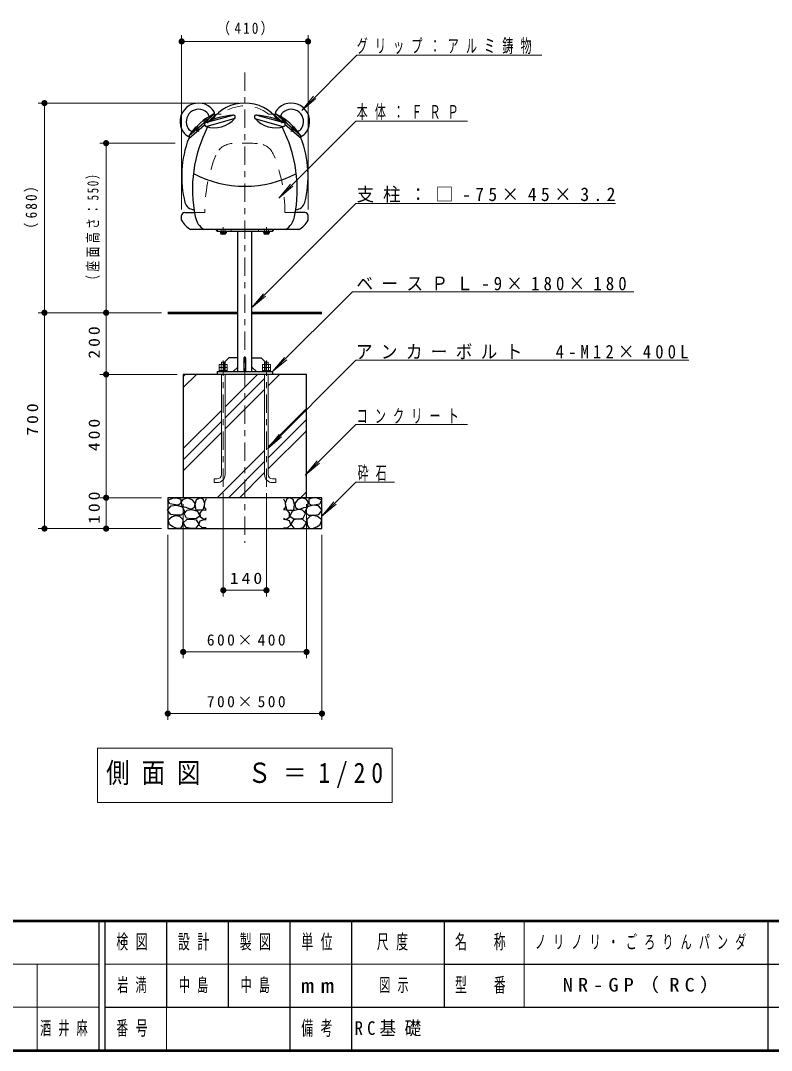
# Model space of a CAD drawing. Units: millimetres on the paper, scale 1:20. Extents: x -385 to 0, y 0 to 267.
# Drawn here: x -256.2 to -134.4, y 0 to 167 of the extents above; entities that cross this region are included whole.
import ezdxf

# ---------------------------------------------------------------- set-up
doc = ezdxf.new("R2010")
doc.units = ezdxf.units.MM
doc.linetypes.add('USER1', pattern=[4.5, 2.5, -2])
doc.linetypes.add('USER2', pattern=[6, 3, -1, 1, -1])
doc.layers.add('LY_1', color=7, linetype='Continuous', lineweight=13)
doc.styles.add('ＭＳ ゴシック', font='')
doc.styles.get('ＭＳ ゴシック').set_extended_font_data('MS Gothic')

# ---------------------------------------------------------------- blocks, each defined once
blk = doc.blocks.new('filled_dot')
at = {"color": 0, "linetype": 'Continuous', "lineweight": -2, "const_width": 1.25}
blk.add_lwpolyline([(-0.625, 0, 1), (0.625, 0, 1)], format="xyb", close=True, dxfattribs=at)

msp = doc.modelspace()

# ---------------------------------------------------------------- linework, layer by layer
at = {"layer": 'LY_1'}
for p, q in [((-230.053, 136.377), (-230.053, 164.627)), ((-209.553, 136.377), (-209.553, 164.627)), ((-230.053, 163.627), (-209.553, 163.627)), ((-201.666, 161.415), (-210.582, 152.443)), ((-201.666, 161.415), (-171.663, 161.415)), ((-210.582, 152.443), (-208.661, 154.747)), ((-210.582, 152.443), (-208.29, 154.378)), ((-220.803, 153.627), (-253.303, 153.627)), ((-252.303, 119.627), (-252.303, 153.627)), ((-201.8, 150.72), (-214.315, 138.205)), ((-201.8, 150.72), (-183.675, 150.72)), ((-231.104, 147.127), (-243.303, 147.127)), ((-242.303, 119.627), (-242.303, 147.127)), ((-214.315, 138.205), (-212.387, 140.503)), ((-214.315, 138.205), (-212.017, 140.133)), ((-201.8, 137.343), (-218.733, 120.411)), ((-201.8, 137.343), (-159.675, 137.343)), ((-218.733, 120.411), (-216.805, 122.709)), ((-218.733, 120.411), (-216.435, 122.339)), ((-202.334, 123.046), (-215.303, 110.077)), ((-202.334, 123.046), (-156.703, 123.046)), ((-233.305, 119.627), (-253.303, 119.627)), ((-233.305, 119.627), (-253.303, 119.627)), ((-252.303, 84.627), (-252.303, 119.627)), ((-233.305, 119.627), (-243.303, 119.627)), ((-242.303, 119.627), (-242.303, 109.627)), ((-241.305, 119.627), (-241.303, 119.627)), ((-201.8, 111.941), (-216.156, 97.585)), ((-215.303, 110.077), (-213.375, 112.375)), ((-215.303, 110.077), (-213.005, 112.005)), ((-201.8, 111.941), (-147.798, 111.941)), ((-222.653, 111.237), (-223.953, 111.237)), ((-223.953, 111.237), (-223.953, 110.077)), ((-222.653, 110.737), (-223.953, 110.737)), ((-222.653, 110.237), (-223.953, 110.237)), ((-223.628, 111.237), (-223.628, 110.237)), ((-223.603, 111.627), (-223.003, 111.627)), ((-223.603, 111.237), (-223.603, 111.627)), ((-223.003, 111.237), (-223.003, 111.627)), ((-222.978, 111.237), (-222.978, 110.237)), ((-222.653, 111.237), (-222.653, 110.077)), ((-216.953, 111.237), (-215.653, 111.237)), ((-216.953, 111.237), (-216.953, 110.077)), ((-216.953, 110.737), (-215.653, 110.737)), ((-216.953, 110.237), (-215.653, 110.237)), ((-216.628, 111.237), (-216.628, 110.237)), ((-216.603, 111.237), (-216.603, 111.627)), ((-216.003, 111.627), (-216.603, 111.627)), ((-216.003, 111.237), (-216.003, 111.627)), ((-215.978, 111.237), (-215.978, 110.237)), ((-215.653, 111.237), (-215.653, 110.077)), ((-230.803, 109.627), (-243.303, 109.627)), ((-242.303, 89.627), (-242.303, 109.627)), ((-241.305, 109.627), (-241.303, 109.627)), ((-229.803, 107.487), (-227.663, 109.627)), ((-229.803, 109.283), (-229.459, 109.627)), ((-223.603, 93.377), (-223.603, 109.627)), ((-223.003, 104.387), (-217.764, 109.627)), ((-223.003, 93.377), (-223.003, 109.627)), ((-223.003, 102.591), (-216.603, 108.991)), ((-216.603, 93.377), (-216.603, 109.627)), ((-216.003, 107.795), (-214.172, 109.627)), ((-216.003, 109.591), (-215.968, 109.627)), ((-216.003, 93.377), (-216.003, 109.627)), ((-223.003, 100.795), (-216.603, 107.195)), ((-229.803, 97.587), (-223.603, 103.787)), ((-216.003, 97.896), (-209.803, 104.096)), ((-229.803, 95.791), (-223.603, 101.991)), ((-216.003, 96.1), (-209.803, 102.3)), ((-216.003, 94.304), (-209.803, 100.504)), ((-201.8, 101.51), (-210.02, 93.29)), ((-201.8, 101.51), (-183.675, 101.51)), ((-229.803, 93.995), (-223.603, 100.195)), ((-216.156, 97.585), (-214.228, 99.883)), ((-216.156, 97.585), (-213.858, 99.513)), ((-224.272, 89.627), (-216.603, 97.296)), ((-222.476, 89.627), (-216.603, 95.5)), ((-210.02, 93.29), (-208.092, 95.588)), ((-210.02, 93.29), (-207.722, 95.218)), ((-220.68, 89.627), (-216.603, 93.704)), ((-224.803, 92.677), (-224.803, 92.077)), ((-224.303, 92.677), (-224.803, 92.677)), ((-224.303, 92.077), (-224.803, 92.077)), ((-215.303, 92.677), (-214.803, 92.677)), ((-215.303, 92.077), (-214.803, 92.077)), ((-214.803, 92.677), (-214.803, 92.077)), ((-201.8, 92.159), (-207.303, 86.656)), ((-201.8, 92.159), (-195.536, 92.159)), ((-223.303, 90.377), (-223.303, 73.627)), ((-216.303, 90.377), (-216.303, 73.627)), ((-210.781, 89.627), (-209.803, 90.604)), ((-233.303, 89.627), (-243.303, 89.627)), ((-242.303, 84.627), (-242.303, 89.627)), ((-229.803, 88.608), (-229.803, 63.627)), ((-209.803, 88.608), (-209.803, 63.627)), ((-207.303, 86.656), (-205.375, 88.954)), ((-207.303, 86.656), (-205.005, 88.584)), ((-233.303, 84.627), (-253.303, 84.627)), ((-233.303, 84.627), (-243.303, 84.627)), ((-232.303, 83.627), (-232.303, 53.627)), ((-207.303, 83.627), (-207.303, 53.627)), ((-216.303, 74.627), (-223.303, 74.627)), ((-209.803, 64.627), (-229.803, 64.627)), ((-207.303, 54.627), (-232.303, 54.627)), ((-243.703, 49.027), (-243.703, 40.227)), ((-195.903, 49.027), (-243.703, 49.027)), ((-195.903, 40.227), (-195.903, 49.027)), ((-243.703, 40.227), (-195.903, 40.227)), ((-174.5, 21), (-174.5, 7)), ((-385, 14), (-243.5, 14)), ((-253.5, 14), (-253.5, 0)), ((-242.5, 14), (-187.5, 14)), ((-385, 7), (-243.5, 7)), ((-232.5, 7), (-232.5, 0))]:
    msp.add_line(p, q, dxfattribs=at)
at = {"layer": 'LY_1', "linetype": 'USER2'}
for p, q in [((-219.803, 158.59), (-219.803, 82.304)), ((-225.752, 150.359), (-226.389, 151.092)), ((-213.855, 150.359), (-213.217, 151.092)), ((-227.261, 149.047), (-227.898, 149.78)), ((-212.345, 149.047), (-211.708, 149.78)), ((-223.303, 132.489), (-223.303, 133.489)), ((-216.303, 132.489), (-216.303, 133.489)), ((-223.303, 91.377), (-223.303, 111.877)), ((-216.303, 91.377), (-216.303, 111.877))]:
    msp.add_line(p, q, dxfattribs=at)
at = {"layer": 'LY_1', "lineweight": 25}
for p, q in [((-228.839, 148.367), (-224.858, 151.827)), ((-226.125, 150.485), (-221.76, 151.684)), ((-221.587, 151.057), (-225.953, 149.858)), ((-225.743, 150.66), (-224.388, 151.838)), ((-224.761, 151.827), (-224.576, 151.674)), ((-218.019, 151.057), (-213.653, 149.858)), ((-217.847, 151.684), (-213.481, 150.485)), ((-213.864, 150.66), (-215.219, 151.838)), ((-214.846, 151.827), (-215.03, 151.674)), ((-210.768, 148.367), (-214.748, 151.827)), ((-228.916, 147.902), (-226.36, 150.123)), ((-210.691, 147.902), (-213.246, 150.123)), ((-228.852, 148.27), (-228.727, 148.066)), ((-210.754, 148.27), (-210.879, 148.066)), ((-230.053, 134.627), (-230.053, 135.377)), ((-229.553, 135.877), (-227.981, 135.877)), ((-210.053, 135.877), (-211.625, 135.877)), ((-209.553, 134.627), (-209.553, 135.377)), ((-211.053, 133.102), (-228.553, 133.102)), ((-224.303, 133.102), (-224.303, 132.877)), ((-224.303, 132.877), (-215.303, 132.877)), ((-223.828, 132.877), (-223.828, 132.777)), ((-222.778, 132.777), (-223.828, 132.777)), ((-223.763, 132.777), (-223.763, 132.652)), ((-223.763, 132.652), (-222.843, 132.652)), ((-223.753, 132.652), (-223.753, 132.602)), ((-223.103, 132.352), (-223.503, 132.352)), ((-223.306, 132.777), (-223.34, 132.652)), ((-223.266, 132.777), (-223.3, 132.652)), ((-222.853, 132.652), (-222.853, 132.602)), ((-222.843, 132.777), (-222.843, 132.652)), ((-222.778, 132.777), (-222.778, 132.877)), ((-220.928, 119.627), (-220.928, 132.877)), ((-218.678, 119.627), (-218.678, 132.877)), ((-216.828, 132.877), (-216.828, 132.777)), ((-215.778, 132.777), (-216.828, 132.777)), ((-216.763, 132.777), (-216.763, 132.652)), ((-216.763, 132.652), (-215.843, 132.652)), ((-216.753, 132.652), (-216.753, 132.602)), ((-216.103, 132.352), (-216.503, 132.352)), ((-216.306, 132.777), (-216.34, 132.652)), ((-216.266, 132.777), (-216.3, 132.652)), ((-215.853, 132.652), (-215.853, 132.602)), ((-215.843, 132.777), (-215.843, 132.652)), ((-215.778, 132.777), (-215.778, 132.877)), ((-215.303, 133.102), (-215.303, 132.877)), ((-220.928, 110.077), (-220.928, 119.627)), ((-218.678, 110.077), (-218.678, 119.627)), ((-223.178, 111.577), (-222.428, 112.327)), ((-220.928, 112.327), (-222.428, 112.327)), ((-219.653, 112.327), (-219.953, 112.327)), ((-219.953, 112.327), (-219.953, 110.077)), ((-219.653, 110.077), (-219.653, 112.327)), ((-218.678, 112.327), (-217.178, 112.327)), ((-216.428, 111.577), (-217.178, 112.327)), ((-223.178, 111.577), (-223.178, 110.077)), ((-220.928, 110.827), (-221.678, 110.077)), ((-219.653, 111.577), (-219.953, 111.577)), ((-218.678, 110.827), (-217.928, 110.077)), ((-216.428, 111.577), (-216.428, 110.077)), ((-229.803, 109.627), (-229.803, 89.608)), ((-209.803, 109.627), (-229.803, 109.627)), ((-224.303, 110.077), (-224.303, 109.627)), ((-224.303, 110.077), (-215.303, 110.077)), ((-215.303, 110.077), (-215.303, 109.627)), ((-209.803, 89.608), (-209.803, 109.627)), ((-232.303, 89.627), (-232.303, 84.627)), ((-207.303, 89.627), (-232.303, 89.627)), ((-209.822, 89.608), (-209.803, 89.627)), ((-207.303, 84.627), (-207.303, 89.627)), ((-232.303, 84.627), (-207.303, 84.627)), ((-243.5, 21), (-243.5, 0)), ((-242.5, 21), (-242.5, 0)), ((-232.5, 21), (-232.5, 7)), ((-222.5, 21), (-222.5, 7)), ((-212.5, 21), (-212.5, 0)), ((-202.5, 21), (-202.5, 7)), ((-187.5, 21), (-187.5, 7)), ((-135, 21), (-135, 0)), ((-187.5, 14), (-70, 14)), ((-242.5, 7), (0, 7)), ((-202.5, 7), (-202.5, 0))]:
    msp.add_line(p, q, dxfattribs=at)
at = {"layer": 'LY_1', "linetype": 'USER1'}
for p, q in [((-226.105, 150.499), (-226.226, 150.638)), ((-225.765, 150.641), (-225.962, 150.868)), ((-224.388, 151.838), (-223.658, 151.838)), ((-215.219, 151.838), (-215.949, 151.838)), ((-213.841, 150.641), (-213.645, 150.868)), ((-213.501, 150.499), (-213.381, 150.638)), ((-227.538, 149.099), (-227.735, 149.326)), ((-227.274, 149.329), (-227.471, 149.555)), ((-212.332, 149.329), (-212.135, 149.555)), ((-212.068, 149.099), (-211.871, 149.326)), ((-227.981, 135.877), (-226.303, 135.877)), ((-211.625, 135.877), (-213.303, 135.877)), ((-223.628, 132.877), (-223.628, 133.102)), ((-222.978, 132.877), (-222.978, 133.102)), ((-222.028, 133.102), (-222.028, 132.877)), ((-217.578, 133.102), (-217.578, 132.877)), ((-216.628, 132.877), (-216.628, 133.102)), ((-215.978, 132.877), (-215.978, 133.102))]:
    msp.add_line(p, q, dxfattribs=at)
at = {"layer": 'LY_1', "lineweight": 50}
for p, q in [((-232.305, 119.627), (-220.928, 119.627)), ((-218.678, 119.627), (-207.305, 119.627)), ((-385, 21), (0, 21)), ((-385, 0), (0, 0))]:
    msp.add_line(p, q, dxfattribs=at)
at = {"layer": 'LY_1', "lineweight": 25}
for points in [[(-226.439, 150.7), (-226.439, 150.717), (-226.434, 150.736), (-226.425, 150.758), (-226.412, 150.782), (-226.396, 150.809), (-226.375, 150.836), (-226.351, 150.865), (-226.325, 150.893), (-226.296, 150.922), (-226.265, 150.95), (-226.233, 150.976), (-226.201, 151.001), (-226.169, 151.023), (-226.137, 151.043), (-226.107, 151.059), (-226.079, 151.072), (-226.053, 151.082), (-226.03, 151.088), (-226.01, 151.089), (-225.994, 151.087)], [(-213.168, 150.7), (-213.168, 150.717), (-213.172, 150.736), (-213.181, 150.758), (-213.194, 150.782), (-213.211, 150.809), (-213.231, 150.836), (-213.255, 150.865), (-213.282, 150.893), (-213.311, 150.922), (-213.341, 150.95), (-213.373, 150.976), (-213.405, 151.001), (-213.438, 151.023), (-213.469, 151.043), (-213.499, 151.059), (-213.528, 151.072), (-213.554, 151.082), (-213.577, 151.088), (-213.596, 151.089), (-213.612, 151.087)], [(-227.503, 149.775), (-227.519, 149.777), (-227.539, 149.775), (-227.562, 149.77), (-227.588, 149.76), (-227.616, 149.747), (-227.647, 149.731), (-227.678, 149.711), (-227.71, 149.689), (-227.743, 149.664), (-227.774, 149.638), (-227.805, 149.61), (-227.834, 149.581), (-227.861, 149.553), (-227.884, 149.524), (-227.905, 149.496), (-227.922, 149.47), (-227.935, 149.446), (-227.944, 149.424), (-227.948, 149.404), (-227.948, 149.388)], [(-212.103, 149.775), (-212.087, 149.777), (-212.067, 149.775), (-212.044, 149.77), (-212.018, 149.76), (-211.99, 149.747), (-211.96, 149.731), (-211.928, 149.711), (-211.896, 149.689), (-211.864, 149.664), (-211.832, 149.638), (-211.801, 149.61), (-211.772, 149.581), (-211.746, 149.553), (-211.722, 149.524), (-211.701, 149.496), (-211.684, 149.47), (-211.671, 149.446), (-211.663, 149.424), (-211.658, 149.404), (-211.658, 149.388)], [(-226.068, 89.455), (-226.328, 88.886), (-226.378, 88.229), (-226.254, 87.845), (-226.093, 87.783)], [(-213.538, 89.455), (-213.278, 88.886), (-213.228, 88.229), (-213.352, 87.845), (-213.513, 87.783)], [(-226.081, 86.321), (-226.465, 86.086), (-227.022, 86.482), (-227.059, 87.188), (-226.675, 87.622), (-226.056, 87.659)], [(-213.526, 86.321), (-213.142, 86.086), (-212.584, 86.482), (-212.547, 87.188), (-212.931, 87.622), (-213.551, 87.659)], [(-226.081, 84.76), (-226.762, 84.785), (-227.258, 85.255), (-227.035, 85.875), (-226.415, 86.086), (-226.081, 86.123)], [(-213.526, 84.76), (-212.844, 84.785), (-212.349, 85.255), (-212.572, 85.875), (-213.191, 86.086), (-213.526, 86.123)]]:
    msp.add_lwpolyline(points, dxfattribs=at)
for points in [[(-231.036, 88.452), (-231.953, 88.625), (-232.288, 89.22), (-231.507, 89.579), (-230.9, 89.617), (-230.194, 89.418), (-230.181, 88.762), (-230.553, 88.44)], [(-228.744, 87.795), (-229.339, 88.031), (-229.996, 88.179), (-230.095, 88.972), (-229.748, 89.394), (-229.029, 89.592), (-228.323, 89.294), (-227.902, 88.7), (-228.001, 88.055), (-228.422, 87.758)], [(-226.613, 87.671), (-227.072, 87.622), (-227.728, 87.597), (-227.877, 88.514), (-227.629, 89.344), (-227.072, 89.617), (-226.626, 89.431), (-226.341, 88.675), (-226.502, 87.919)], [(-212.993, 87.671), (-212.535, 87.622), (-211.878, 87.597), (-211.729, 88.514), (-211.977, 89.344), (-212.535, 89.617), (-212.981, 89.431), (-213.266, 88.675), (-213.104, 87.919)], [(-210.862, 87.795), (-210.267, 88.031), (-209.611, 88.179), (-209.512, 88.972), (-209.858, 89.394), (-210.577, 89.592), (-211.283, 89.294), (-211.704, 88.7), (-211.605, 88.055), (-211.184, 87.758)], [(-208.57, 88.452), (-207.653, 88.625), (-207.319, 89.22), (-208.099, 89.579), (-208.706, 89.617), (-209.412, 89.418), (-209.425, 88.762), (-209.053, 88.44)], [(-231.036, 86.779), (-231.804, 86.891), (-232.325, 87.609), (-231.73, 88.291), (-230.838, 88.415), (-229.958, 88.13), (-229.55, 87.325), (-230.132, 86.804)], [(-228.571, 86.185), (-229.252, 86.309), (-229.649, 87.089), (-229.166, 87.634), (-228.422, 87.709), (-227.493, 87.424), (-227.121, 86.655), (-227.629, 86.247)], [(-211.035, 86.185), (-210.354, 86.309), (-209.958, 87.089), (-210.441, 87.634), (-211.184, 87.709), (-212.113, 87.424), (-212.485, 86.655), (-211.977, 86.247)], [(-208.57, 86.779), (-207.802, 86.891), (-207.281, 87.609), (-207.876, 88.291), (-208.768, 88.415), (-209.648, 88.13), (-210.057, 87.325), (-209.474, 86.804)], [(-230.776, 84.661), (-231.482, 84.884), (-232.04, 85.28), (-232.263, 86.061), (-231.606, 86.594), (-230.982, 86.739), (-230.392, 86.631), (-229.847, 86.073), (-229.934, 85.156), (-230.256, 84.71)], [(-228.534, 84.648), (-229.314, 84.809), (-229.785, 85.565), (-229.228, 86.098), (-228.36, 86.147), (-227.679, 86.06), (-227.258, 85.329), (-227.753, 84.71)], [(-211.073, 84.648), (-210.292, 84.809), (-209.821, 85.565), (-210.379, 86.098), (-211.246, 86.147), (-211.928, 86.06), (-212.349, 85.329), (-211.853, 84.71)], [(-208.83, 84.661), (-208.124, 84.884), (-207.566, 85.28), (-207.343, 86.061), (-208, 86.594), (-208.625, 86.739), (-209.214, 86.631), (-209.759, 86.073), (-209.673, 85.156), (-209.351, 84.71)]]:
    msp.add_lwpolyline(points, close=True, dxfattribs=at)
for centre, radius, start, end in [((-227.303, 150.62), 3.007, 48.29035, 213.70965), ((-227.303, 150.62), 2.007, 48.29035, 213.70965), ((-226.733, 151.26), 1.15, 14.5991, 48.29035), ((-226.733, 151.26), 2.15, 14.28705, 48.29035), ((-219.803, 146.992), 6.634, 35.97256, 144.02744), ((-212.873, 151.26), 2.15, 131.70965, 165.71295), ((-212.303, 150.62), 3.007, 326.29035, 131.70965), ((-212.873, 151.26), 1.15, 131.70965, 165.4009), ((-212.303, 150.62), 2.007, 326.29035, 131.70965), ((-220.131, 142.369), 10.589, 116.58057, 145.41943), ((-226.093, 150.753), 0.349, 188.67723, 220.99523), ((-226.039, 150.171), 0.325, 105.35989, 285.35989), ((-220.39, 138.151), 13.607, 95.5475, 115.17228), ((-224.721, 153.919), 4.298, 250.62619, 320.09358), ((-226.094, 150.752), 0.349, 41.00477, 73.32277), ((-225.765, 151.512), 0.15, 301.64488, 14.5991), ((-224.824, 151.75), 0.1, 50.46232, 116.58057), ((-224.436, 151.844), 0.221, 194.28705, 230.46232), ((-221.674, 151.37), 0.325, 285.35989, 105.50967), ((-217.933, 151.37), 0.325, 74.49033, 254.64011), ((-214.885, 153.919), 4.298, 219.90642, 289.37381), ((-219.217, 138.151), 13.607, 64.82772, 84.4525), ((-215.17, 151.844), 0.221, 309.53768, 345.71295), ((-214.782, 151.75), 0.1, 63.41943, 129.53768), ((-219.475, 142.369), 10.589, 34.58057, 63.41943), ((-213.841, 151.512), 0.15, 165.4009, 238.35512), ((-213.512, 150.752), 0.349, 106.67723, 138.99523), ((-213.567, 150.171), 0.325, 254.64011, 64.82772), ((-213.513, 150.753), 0.349, 319.00477, 351.32277), ((-228.016, 150.144), 2.15, 213.70965, 247.71295), ((-228.016, 150.144), 1.15, 213.70965, 247.4009), ((-228.4, 149.221), 0.15, 247.4009, 320.35512), ((-206.22, 139.633), 22.083, 152.67574, 191.54572), ((-227.603, 149.441), 0.349, 188.67723, 220.99523), ((-227.604, 149.44), 0.349, 41.00477, 73.32277), ((-233.386, 139.633), 22.083, 348.45429, 27.32427), ((-212.003, 149.44), 0.349, 106.67723, 138.99523), ((-212.004, 149.441), 0.349, 319.00477, 351.32277), ((-211.206, 149.221), 0.15, 219.64488, 292.5991), ((-211.59, 150.144), 1.15, 292.5991, 326.29035), ((-211.59, 150.144), 2.15, 292.28705, 326.29035), ((-212.925, 141.765), 17.128, 159.00221, 194.40565), ((-228.767, 148.322), 0.1, 145.41943, 211.53768), ((-228.915, 147.951), 0.221, 31.53768, 67.71295), ((-210.691, 147.951), 0.221, 112.28705, 148.46232), ((-210.839, 148.322), 0.1, 328.46232, 34.58057), ((-226.681, 141.765), 17.128, 345.59435, 20.99779), ((-219.803, 158.156), 18.007, 242.37285, 297.62715), ((-228.062, 137.877), 1.5, 194.40565, 270), ((-211.545, 137.877), 1.5, 270, 345.59435), ((-229.553, 135.377), 0.5, 90, 180), ((-210.053, 135.377), 0.5, 0, 90), ((-226.555, 136.567), 4, 209.01784, 240.03514), ((-224.607, 135.877), 3.317, 191.54572, 236.78604), ((-215, 135.877), 3.317, 303.21396, 348.45429), ((-213.051, 136.567), 4, 299.96486, 330.98216), ((-224.228, 133.177), 0.3, 194.47751, 270), ((-223.503, 132.602), 0.25, 180, 270), ((-223.103, 132.602), 0.25, 270, 0), ((-216.503, 132.602), 0.25, 180, 270), ((-216.103, 132.602), 0.25, 270, 0), ((-215.378, 133.177), 0.3, 270, 345.52249)]:
    msp.add_arc(centre, radius, start, end, dxfattribs=at)
at = {"layer": 'LY_1', "linetype": 'USER1'}
for centre, radius, start, end in [((-219.803, 146.992), 6.192, 51.50026, 128.49974), ((-221.718, 144.077), 3, 92.96604, 158.11487), ((-219.803, 107.127), 40, 87.03396, 92.96604), ((-217.889, 144.077), 3, 21.88513, 87.03396), ((-201.303, 135.877), 25, 158.11487, 180), ((-238.303, 135.877), 25, 0, 21.88513)]:
    msp.add_arc(centre, radius, start, end, dxfattribs=at)
at = {"layer": 'LY_1'}
for centre, radius, start, end in [((-224.303, 93.377), 0.7, 270, 0), ((-224.303, 93.377), 1.3, 270, 0), ((-215.303, 93.377), 1.3, 180, 270), ((-215.303, 93.377), 0.7, 180, 270)]:
    msp.add_arc(centre, radius, start, end, dxfattribs=at)

# ---------------------------------------------------------------- block references
at = {"layer": 'LY_1', "xscale": 0.4, "yscale": 0.4}
for p in [(-230.053, 163.627), (-223.303, 74.627), (-229.803, 64.627), (-232.303, 54.627)]:
    msp.add_blockref('filled_dot', p, dxfattribs=at)
for p, rotation in [((-209.553, 163.627), 180), ((-252.303, 153.627), 270), ((-242.303, 147.127), 270), ((-252.303, 119.627), 90), ((-252.303, 119.627), 270), ((-242.303, 119.627), 270), ((-242.303, 119.627), 90), ((-242.303, 109.627), 270), ((-242.303, 109.627), 90), ((-242.303, 89.627), 90), ((-242.303, 89.627), 270), ((-252.303, 84.627), 90), ((-242.303, 84.627), 90), ((-216.303, 74.627), 180), ((-209.803, 64.627), 180), ((-207.303, 54.627), 180)]:
    msp.add_blockref('filled_dot', p, dxfattribs=dict(at, rotation=rotation))

# ---------------------------------------------------------------- texts
at = {"layer": 'LY_1', "style": 'ＭＳ ゴシック'}
for s, insert, char_height, attachment_point in [('\\T1.33;\\W0.85;（410）', (-219.378, 164.627), 1.833, 8), ('\\T1.64;\\W0.6;グリップ：アルミ鋳物', (-201.663, 161.565), 2.199, 7), ('\\T1.64;\\W0.6;本体：ＦＲＰ', (-201.675, 150.87), 2.199, 7), ('\\T1.5;\\W0.95;支柱：□-75×45×3.2', (-201.675, 137.493), 2.199, 7), ('\\T1.5;\\W0.9;ベースＰＬ-9×180×180', (-201.703, 123.196), 2.199, 7), ('\\T1.5;\\W0.9;アンカーボルト\u30004-M12×400L', (-201.798, 112.091), 2.199, 7), ('\\T1.64;\\W0.6;コンクリート', (-201.675, 101.66), 2.199, 7), ('\\T1.64;\\W0.6;砕石', (-201.536, 92.309), 2.199, 7), ('\\T1.33;\\W1.15;140', (-219.382, 75.627), 1.833, 8), ('\\T1.32;600×400', (-219.383, 65.627), 1.833, 8), ('\\T1.32;700×500', (-219.383, 55.627), 1.833, 8), ('\\T1.5;\\W0.85;側面図\u3000Ｓ＝1/20', (-242.303, 44.627), 3.299, 4), ('\\T1.64;\\W0.6;検図', (-237.5, 17.5), 2.346, 5), ('\\T1.64;\\W0.6;設計', (-227.5, 17.5), 2.346, 5), ('\\T1.64;\\W0.6;製図', (-217.5, 17.5), 2.346, 5), ('\\T1.64;\\W0.6;単位', (-207.5, 17.5), 2.346, 5), ('\\T1.64;\\W0.6;尺度', (-195.25, 17.5), 2.346, 5), ('\\T1.64;\\W0.6;名\u3000称', (-181, 17.5), 2.346, 5), ('\\T1.64;\\W0.6;ノリノリ・ごろりんパンダ', (-172.75, 17.5), 2.199, 4), ('\\T1.64;\\W0.6;岩満', (-240.5, 10.5), 2.199, 4), ('\\T1.64;\\W0.6;中島', (-230.5, 10.5), 2.199, 4), ('\\T1.64;\\W0.6;中島', (-220.5, 10.5), 2.199, 4), ('\\T1.64;\\W0.6;図示', (-198, 10.5), 2.199, 4), ('\\T1.64;\\W0.6;型\u3000番', (-181, 10.5), 2.346, 5), ('\\T1.5;\\W1.1;NR-GP（RC）', (-168.25, 10.5), 2.199, 4), ('\\T1.5;\\W1.35;mm', (-207.5, 10.5), 2.346, 5), ('\\T1.64;\\W0.6;酒井麻', (-253, 3.5), 2.199, 4), ('\\T1.64;\\W0.6;番号', (-237.5, 3.5), 2.346, 5), ('\\T1.64;\\W0.6;備考', (-207.5, 3.5), 2.346, 5), ('\\T1.5;\\W0.9;RC基礎', (-202, 3.5), 2.199, 4)]:
    msp.add_mtext(s, dxfattribs=dict(at, insert=insert, char_height=char_height, attachment_point=attachment_point))
at = {"layer": 'LY_1', "char_height": 1.833, "attachment_point": 8, "rotation": 90, "style": 'ＭＳ ゴシック'}
for s, insert in [('\\T1.32;\\W0.7;（座面高さ：550）', (-243.303, 133.801)), ('\\T1.33;\\W0.85;（680）', (-253.303, 137.051)), ('\\T1.33;\\W1.15;200', (-243.303, 115.043)), ('\\T1.33;\\W1.15;700', (-253.303, 102.543)), ('\\T1.33;\\W1.15;400', (-243.303, 100.043)), ('\\T1.33;\\W1.15;100', (-243.303, 88.244))]:
    msp.add_mtext(s, dxfattribs=dict(at, insert=insert))

doc.saveas('drawing.dxf')
